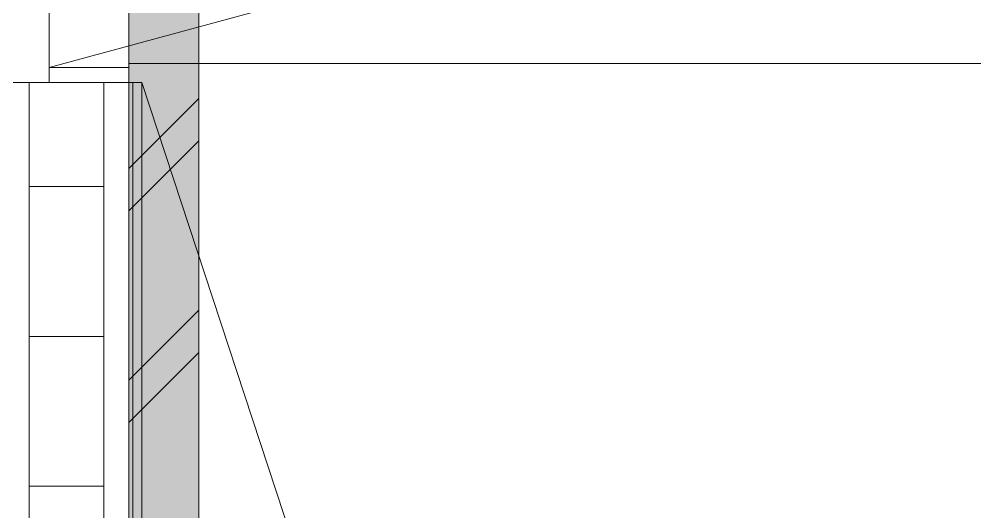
# Model space of a CAD drawing. Header units: millimetres. Extents: x -546 to 1681, y -650 to 1730.
# Drawn here: x 513.66 to 523.24, y 446.66 to 451.6 of the extents above; entities that cross this region are included whole.
import ezdxf

# ---------------------------------------------------------------- set-up
doc = ezdxf.new("R2010")
doc.units = ezdxf.units.MM

msp = doc.modelspace()

# ---------------------------------------------------------------- hatches: boundary and pattern name
at = {"true_color": 0xaaaaff}
h = msp.add_hatch(color=161, dxfattribs=at)
h.dxf.hatch_style = 2
h.paths.add_polyline_path([(515.4638, 442.4614), (514.7638, 442.4614), (514.7638, 460.9665), (515.4638, 460.9665)])

# ---------------------------------------------------------------- linework, layer by layer
at = {"color": 7, "lineweight": 0}
for points in [[(514.7638, 460.9665), (514.7638, 441.7614)], [(515.4638, 442.4614), (515.4638, 460.9665)], [(530.2108, 455.5245), (513.9638, 451.1165)], [(513.9638, 450.9665), (513.9638, 451.8365)], [(514.7638, 450.9665), (514.7638, 451.1565)], [(514.7638, 451.1565), (525.1518, 451.1565)], [(514.7638, 451.1165), (513.9638, 451.1165)], [(513.5638, 450.9665), (513.9638, 450.9665)], [(513.7638, 450.9665), (513.7638, 432.8164)], [(514.8938, 450.9665), (513.9638, 450.9665)], [(514.5138, 450.9665), (514.5138, 432.8164)], [(514.7638, 441.9814), (514.7638, 450.9665)], [(514.8038, 442.0714), (514.8038, 450.9665)], [(514.8938, 441.9814), (514.8938, 450.9665)], [(514.7638, 450.1045), (515.4638, 450.8045)], [(514.7638, 449.6805), (515.4638, 450.3805)], [(513.7638, 449.9215), (514.5138, 449.9215)], [(514.7638, 447.9835), (515.4638, 448.6835)], [(513.7638, 448.4215), (514.5138, 448.4215)], [(514.7638, 447.5595), (515.4638, 448.2595)], [(513.7638, 446.9215), (514.5138, 446.9215)]]:
    msp.add_lwpolyline(points, dxfattribs=at)
at = {"color": 251, "lineweight": 0, "true_color": 0x646464}
msp.add_lwpolyline([(517.5028, 443.0194), (514.8938, 450.9665)], dxfattribs=at)

doc.saveas('drawing.dxf')
